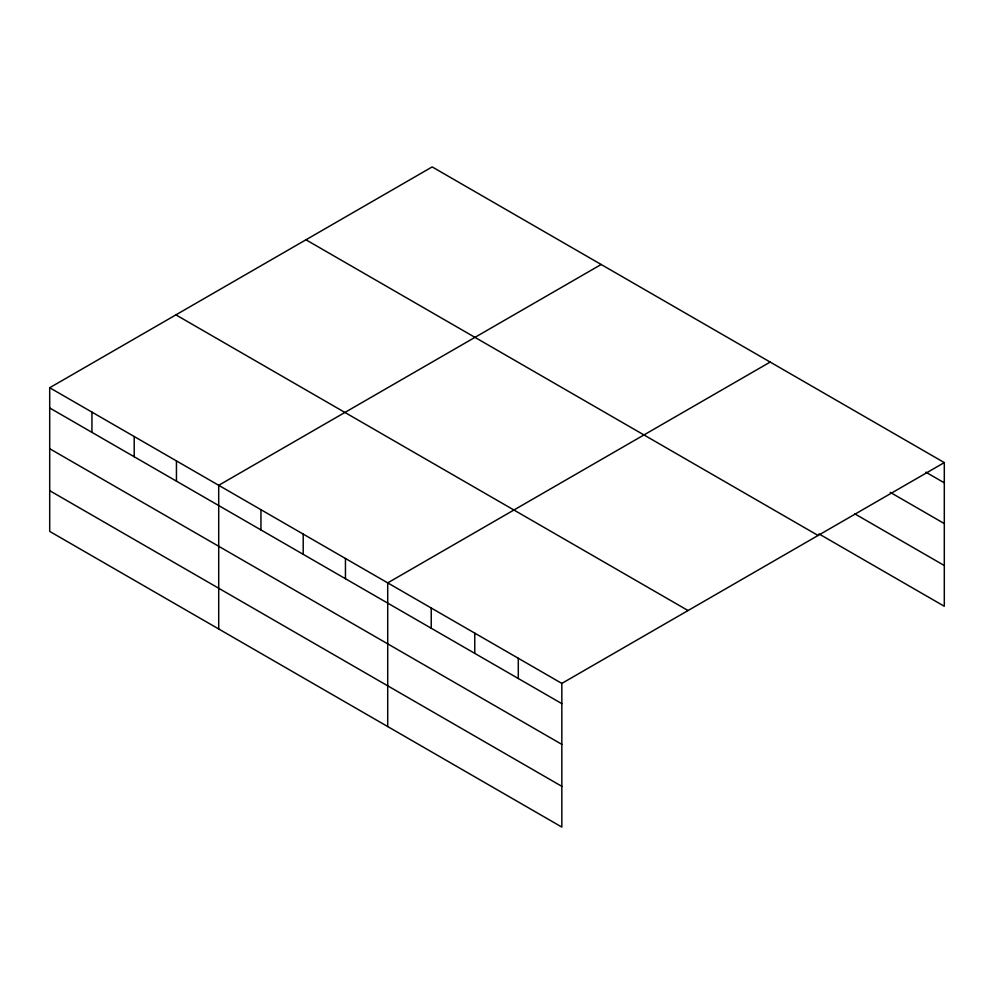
<?xml version="1.0" encoding="UTF-8"?>
<svg xmlns="http://www.w3.org/2000/svg" width="994" height="994" viewBox="0 0 994 994"><rect width="100%" height="100%" fill="white"/><g stroke="black" fill="none" stroke-linecap="round" stroke-linejoin="round"><path stroke-width="1.49" d="M818.981 533.915L944.3 606.265L944.3 462.595L432.166 166.917L49.7 387.735L49.7 531.405L561.834 827.083L561.834 683.412L49.7 387.735M601.171 264.491L218.705 485.308L218.705 628.978M770.176 362.064L387.71 582.882L387.71 726.552M561.834 683.412L944.3 462.595M925.836 472.162L944.3 482.823M890.214 492.341L944.3 523.565M854.604 513.736L944.3 565.524M305.953 239.79L818.087 535.468M175.913 314.874L688.047 610.54M49.7 407.975L561.834 703.64M49.7 448.704L561.834 744.382M49.7 490.676L561.834 786.341M518.296 658.276L518.296 678.517M474.772 633.153L474.772 653.381M431.234 608.017L431.234 628.245M345.452 558.491L345.452 578.719M303.207 534.101L303.207 554.329M260.95 509.698L260.95 529.939M176.447 460.918L176.447 481.146M134.202 436.528L134.202 456.755M91.945 412.137L91.945 432.365"/></g></svg>
